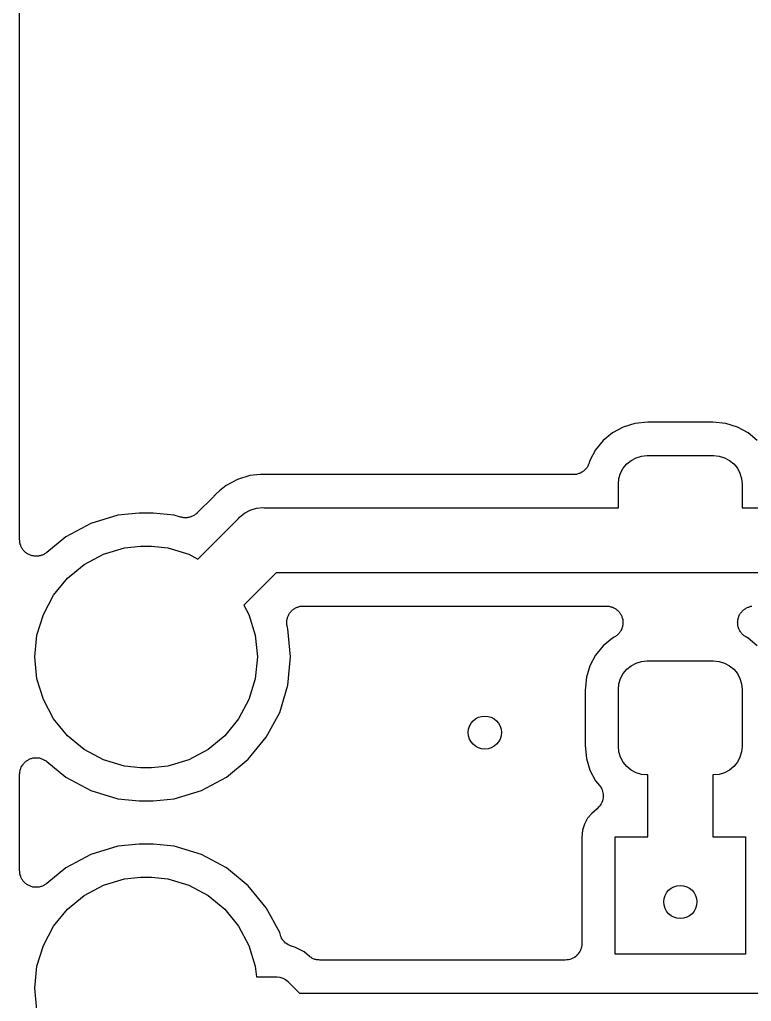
# Model space of a CAD drawing. Extents: x 150.4 to 195, y -135.4 to -96.2.
# Drawn here: x 150.63 to 156.25, y -128.76 to -121.23 of the extents above; entities that cross this region are included whole.
import ezdxf

# ---------------------------------------------------------------- set-up
doc = ezdxf.new("R2010")
doc.units = 0
doc.header["$MEASUREMENT"] = 0
doc.layers.add('BLACK', color=7, linetype='CONTINUOUS')

msp = doc.modelspace()

# ---------------------------------------------------------------- linework, layer by layer
at = {"layer": 'BLACK', "linetype": 'CONTINUOUS'}
for p, q in [((150.629, -125.22), (150.629, -110.008)), ((155.262, -124.356), (155.18, -124.4)), ((155.351, -124.329), (155.262, -124.356)), ((155.45, -124.319), (155.351, -124.329)), ((155.95, -124.319), (155.45, -124.319)), ((156.049, -124.329), (155.95, -124.319)), ((156.138, -124.356), (156.049, -124.329)), ((156.22, -124.4), (156.138, -124.356)), ((155.18, -124.4), (155.109, -124.459)), ((156.291, -124.459), (156.22, -124.4)), ((155.109, -124.459), (155.05, -124.53)), ((155.05, -124.53), (155.006, -124.612)), ((155.322, -124.612), (155.36, -124.592)), ((155.36, -124.592), (155.401, -124.579)), ((155.401, -124.579), (155.444, -124.575)), ((155.444, -124.575), (155.956, -124.575)), ((155.956, -124.575), (155.999, -124.579)), ((155.999, -124.579), (156.04, -124.592)), ((156.04, -124.592), (156.078, -124.612)), ((154.984, -124.665), (154.98, -124.67)), ((154.987, -124.66), (154.984, -124.665)), ((154.99, -124.655), (154.987, -124.66)), ((154.993, -124.649), (154.99, -124.655)), ((154.996, -124.643), (154.993, -124.649)), ((154.997, -124.638), (154.996, -124.643)), ((155, -124.633), (154.997, -124.638)), ((155.006, -124.612), (155, -124.631)), ((155, -124.631), (155, -124.633)), ((155.262, -124.672), (155.289, -124.639)), ((155.289, -124.639), (155.322, -124.612)), ((156.078, -124.612), (156.111, -124.639)), ((156.111, -124.639), (156.138, -124.672)), ((152.396, -124.728), (152.301, -124.757)), ((152.476, -124.72), (152.396, -124.728)), ((152.495, -124.719), (152.476, -124.72)), ((152.476, -124.72), (152.476, -124.72)), ((152.514, -124.72), (152.495, -124.719)), ((152.519, -124.72), (152.514, -124.72)), ((152.524, -124.721), (152.519, -124.72)), ((152.526, -124.721), (152.524, -124.721)), ((154.879, -124.721), (152.526, -124.721)), ((154.884, -124.72), (154.879, -124.721)), ((154.89, -124.721), (154.884, -124.72)), ((154.897, -124.719), (154.89, -124.721)), ((154.903, -124.719), (154.897, -124.719)), ((154.909, -124.717), (154.903, -124.719)), ((154.914, -124.716), (154.909, -124.717)), ((154.921, -124.713), (154.914, -124.716)), ((154.927, -124.711), (154.921, -124.713)), ((154.932, -124.709), (154.927, -124.711)), ((154.937, -124.707), (154.932, -124.709)), ((154.943, -124.703), (154.937, -124.707)), ((154.949, -124.7), (154.943, -124.703)), ((154.953, -124.696), (154.949, -124.7)), ((154.958, -124.693), (154.953, -124.696)), ((154.963, -124.688), (154.958, -124.693)), ((154.968, -124.684), (154.963, -124.688)), ((154.972, -124.68), (154.968, -124.684)), ((154.976, -124.676), (154.972, -124.68)), ((154.98, -124.67), (154.976, -124.676)), ((155.229, -124.751), (155.242, -124.71)), ((155.242, -124.71), (155.262, -124.672)), ((156.138, -124.672), (156.158, -124.71)), ((156.158, -124.71), (156.171, -124.751)), ((152.214, -124.804), (152.164, -124.845)), ((152.301, -124.757), (152.214, -124.804)), ((155.225, -124.794), (155.229, -124.751)), ((155.225, -124.975), (155.225, -124.794)), ((156.171, -124.751), (156.175, -124.794)), ((156.175, -124.794), (156.175, -124.975)), ((152.117, -124.891), (151.992, -125.015)), ((152.12, -124.886), (152.117, -124.891)), ((152.124, -124.883), (152.12, -124.886)), ((152.125, -124.881), (152.124, -124.883)), ((152.137, -124.867), (152.125, -124.881)), ((152.164, -124.845), (152.137, -124.867)), ((152.164, -124.845), (152.164, -124.845)), ((151.384, -125.032), (151.175, -125.095)), ((151.546, -125.016), (151.384, -125.032)), ((151.654, -125.016), (151.546, -125.016)), ((151.816, -125.032), (151.654, -125.016)), ((151.865, -125.047), (151.816, -125.032)), ((151.944, -125.045), (151.939, -125.047)), ((151.949, -125.043), (151.944, -125.045)), ((151.956, -125.04), (151.949, -125.043)), ((151.962, -125.038), (151.956, -125.04)), ((151.966, -125.034), (151.962, -125.038)), ((151.971, -125.032), (151.966, -125.034)), ((151.977, -125.028), (151.971, -125.032)), ((151.982, -125.024), (151.977, -125.028)), ((151.986, -125.02), (151.982, -125.024)), ((151.991, -125.016), (151.986, -125.02)), ((151.992, -125.015), (151.991, -125.016)), ((152.317, -125.047), (152.355, -125.016)), ((152.355, -125.016), (152.399, -124.993)), ((152.399, -124.993), (152.406, -124.991)), ((152.406, -124.991), (152.446, -124.979)), ((152.446, -124.979), (152.495, -124.974)), ((152.495, -124.974), (152.507, -124.975)), ((152.507, -124.975), (155.225, -124.975)), ((156.175, -124.975), (161.931, -124.975)), ((151.175, -125.095), (150.984, -125.198)), ((151.871, -125.048), (151.865, -125.047)), ((151.876, -125.05), (151.871, -125.048)), ((151.883, -125.05), (151.876, -125.05)), ((151.89, -125.052), (151.883, -125.05)), ((151.895, -125.052), (151.89, -125.052)), ((151.901, -125.052), (151.895, -125.052)), ((151.908, -125.052), (151.901, -125.052)), ((151.915, -125.052), (151.908, -125.052)), ((151.92, -125.051), (151.915, -125.052)), ((151.926, -125.05), (151.92, -125.051)), ((151.932, -125.048), (151.926, -125.05)), ((151.939, -125.047), (151.932, -125.048)), ((151.998, -125.369), (152.31, -125.057)), ((152.31, -125.057), (152.317, -125.047)), ((150.63, -125.226), (150.629, -125.22)), ((150.63, -125.232), (150.63, -125.226)), ((150.631, -125.238), (150.63, -125.232)), ((150.631, -125.245), (150.631, -125.238)), ((150.633, -125.251), (150.631, -125.245)), ((150.634, -125.256), (150.633, -125.251)), ((150.637, -125.262), (150.634, -125.256)), ((150.639, -125.269), (150.637, -125.262)), ((150.641, -125.274), (150.639, -125.269)), ((150.984, -125.198), (150.837, -125.318)), ((151.433, -125.282), (151.558, -125.27)), ((151.558, -125.27), (151.642, -125.27)), ((151.642, -125.27), (151.767, -125.282)), ((150.644, -125.279), (150.641, -125.274)), ((150.647, -125.285), (150.644, -125.279)), ((150.65, -125.29), (150.647, -125.285)), ((150.654, -125.295), (150.65, -125.29)), ((150.657, -125.3), (150.654, -125.295)), ((150.662, -125.305), (150.657, -125.3)), ((150.666, -125.31), (150.662, -125.305)), ((150.67, -125.313), (150.666, -125.31)), ((150.675, -125.318), (150.67, -125.313)), ((150.68, -125.321), (150.675, -125.318)), ((150.685, -125.325), (150.68, -125.321)), ((150.69, -125.328), (150.685, -125.325)), ((150.695, -125.332), (150.69, -125.328)), ((150.701, -125.334), (150.695, -125.332)), ((150.707, -125.337), (150.701, -125.334)), ((150.712, -125.339), (150.707, -125.337)), ((150.718, -125.341), (150.712, -125.339)), ((150.724, -125.343), (150.718, -125.341)), ((150.73, -125.345), (150.724, -125.343)), ((150.736, -125.345), (150.73, -125.345)), ((150.742, -125.346), (150.736, -125.345)), ((150.749, -125.346), (150.742, -125.346)), ((150.755, -125.347), (150.749, -125.346)), ((150.773, -125.346), (150.767, -125.347)), ((150.78, -125.345), (150.773, -125.346)), ((150.786, -125.343), (150.78, -125.345)), ((150.791, -125.342), (150.786, -125.343)), ((150.797, -125.34), (150.791, -125.342)), ((150.804, -125.338), (150.797, -125.34)), ((150.809, -125.335), (150.804, -125.338)), ((150.814, -125.333), (150.809, -125.335)), ((150.82, -125.329), (150.814, -125.333)), ((150.826, -125.326), (150.82, -125.329)), ((150.83, -125.323), (150.826, -125.326)), ((150.835, -125.319), (150.83, -125.323)), ((150.837, -125.318), (150.835, -125.319)), ((151.125, -125.41), (151.273, -125.331)), ((151.273, -125.331), (151.433, -125.282)), ((151.767, -125.282), (151.927, -125.331)), ((151.927, -125.331), (151.998, -125.369)), ((150.761, -125.347), (150.755, -125.347)), ((150.767, -125.347), (150.761, -125.347)), ((150.996, -125.516), (151.125, -125.41)), ((152.599, -125.475), (152.351, -125.722)), ((162.023, -125.475), (152.599, -125.475)), ((150.89, -125.645), (150.996, -125.516)), ((150.811, -125.793), (150.89, -125.645)), ((152.351, -125.722), (152.389, -125.793)), ((150.762, -125.953), (150.811, -125.793)), ((152.389, -125.793), (152.438, -125.953)), ((152.692, -125.801), (152.695, -125.795)), ((152.695, -125.795), (152.698, -125.79)), ((152.698, -125.79), (152.701, -125.785)), ((152.701, -125.785), (152.705, -125.78)), ((152.705, -125.78), (152.709, -125.775)), ((152.709, -125.775), (152.713, -125.77)), ((152.713, -125.77), (152.717, -125.766)), ((152.717, -125.766), (152.722, -125.762)), ((152.722, -125.762), (152.727, -125.757)), ((152.727, -125.757), (152.731, -125.754)), ((152.731, -125.754), (152.736, -125.75)), ((152.736, -125.75), (152.742, -125.747)), ((152.742, -125.747), (152.747, -125.744)), ((152.747, -125.744), (152.753, -125.741)), ((152.753, -125.741), (152.758, -125.739)), ((152.758, -125.739), (152.764, -125.737)), ((152.764, -125.737), (152.77, -125.734)), ((152.77, -125.734), (152.776, -125.733)), ((152.776, -125.733), (152.782, -125.731)), ((152.782, -125.731), (152.788, -125.731)), ((152.788, -125.731), (152.795, -125.73)), ((152.795, -125.73), (152.8, -125.73)), ((152.8, -125.73), (152.806, -125.729)), ((152.806, -125.729), (155.133, -125.729)), ((155.133, -125.729), (155.135, -125.729)), ((155.135, -125.729), (155.141, -125.73)), ((155.141, -125.73), (155.147, -125.73)), ((155.147, -125.73), (155.153, -125.731)), ((155.153, -125.731), (155.159, -125.732)), ((155.159, -125.732), (155.165, -125.734)), ((155.165, -125.734), (155.171, -125.735)), ((155.171, -125.735), (155.177, -125.737)), ((155.177, -125.737), (155.183, -125.739)), ((155.183, -125.739), (155.188, -125.742)), ((155.188, -125.742), (155.194, -125.745)), ((155.194, -125.745), (155.199, -125.748)), ((155.199, -125.748), (155.205, -125.751)), ((155.205, -125.751), (155.209, -125.755)), ((155.209, -125.755), (155.214, -125.759)), ((155.214, -125.759), (155.219, -125.763)), ((155.219, -125.763), (155.224, -125.767)), ((155.224, -125.767), (155.228, -125.772)), ((155.228, -125.772), (155.232, -125.776)), ((155.232, -125.776), (155.235, -125.782)), ((155.235, -125.782), (155.239, -125.786)), ((155.239, -125.786), (155.242, -125.792)), ((155.242, -125.792), (155.245, -125.797)), ((155.245, -125.797), (155.248, -125.803)), ((156.153, -125.801), (156.155, -125.795)), ((156.155, -125.795), (156.159, -125.79)), ((156.159, -125.79), (156.162, -125.785)), ((156.162, -125.785), (156.166, -125.78)), ((156.166, -125.78), (156.169, -125.775)), ((156.169, -125.775), (156.174, -125.771)), ((156.174, -125.771), (156.178, -125.766)), ((156.178, -125.766), (156.182, -125.762)), ((156.182, -125.762), (156.187, -125.757)), ((156.187, -125.757), (156.192, -125.754)), ((156.192, -125.754), (156.197, -125.75)), ((156.197, -125.75), (156.202, -125.747)), ((156.202, -125.747), (156.208, -125.744)), ((156.208, -125.744), (156.213, -125.741)), ((156.213, -125.741), (156.219, -125.739)), ((156.219, -125.739), (156.225, -125.737)), ((156.225, -125.737), (156.231, -125.734)), ((156.231, -125.734), (156.237, -125.733)), ((156.237, -125.733), (156.242, -125.731)), ((156.242, -125.731), (156.249, -125.731)), ((152.679, -125.855), (152.68, -125.849)), ((152.68, -125.861), (152.679, -125.855)), ((152.68, -125.842), (152.681, -125.836)), ((152.68, -125.849), (152.68, -125.842)), ((152.68, -125.867), (152.68, -125.861)), ((152.681, -125.873), (152.68, -125.867)), ((152.681, -125.836), (152.682, -125.83)), ((152.682, -125.88), (152.681, -125.873)), ((152.682, -125.83), (152.684, -125.824)), ((152.684, -125.824), (152.685, -125.818)), ((152.685, -125.818), (152.688, -125.812)), ((152.688, -125.812), (152.689, -125.807)), ((152.689, -125.807), (152.692, -125.801)), ((155.248, -125.803), (155.251, -125.808)), ((155.251, -125.808), (155.252, -125.814)), ((155.252, -125.814), (155.255, -125.82)), ((155.255, -125.82), (155.256, -125.826)), ((155.256, -125.826), (155.258, -125.832)), ((155.258, -125.832), (155.258, -125.838)), ((155.258, -125.838), (155.259, -125.844)), ((155.259, -125.869), (155.258, -125.875)), ((155.259, -125.844), (155.259, -125.851)), ((155.259, -125.851), (155.26, -125.857)), ((155.26, -125.857), (155.259, -125.863)), ((155.259, -125.863), (155.259, -125.869)), ((156.14, -125.855), (156.141, -125.849)), ((156.141, -125.861), (156.14, -125.855)), ((156.141, -125.842), (156.142, -125.837)), ((156.141, -125.849), (156.141, -125.842)), ((156.141, -125.867), (156.141, -125.861)), ((156.142, -125.873), (156.141, -125.867)), ((156.142, -125.837), (156.143, -125.83)), ((156.142, -125.88), (156.142, -125.873)), ((156.143, -125.83), (156.145, -125.824)), ((156.145, -125.824), (156.146, -125.818)), ((156.146, -125.818), (156.148, -125.813)), ((156.148, -125.813), (156.15, -125.807)), ((156.15, -125.807), (156.153, -125.801)), ((152.683, -125.885), (152.682, -125.88)), ((152.684, -125.891), (152.683, -125.885)), ((152.685, -125.893), (152.684, -125.891)), ((152.688, -125.904), (152.685, -125.893)), ((152.709, -126.12), (152.688, -125.904)), ((155.222, -125.946), (155.218, -125.95)), ((155.227, -125.941), (155.222, -125.946)), ((155.231, -125.937), (155.227, -125.941)), ((155.234, -125.932), (155.231, -125.937)), ((155.238, -125.927), (155.234, -125.932)), ((155.241, -125.921), (155.238, -125.927)), ((155.245, -125.916), (155.241, -125.921)), ((155.247, -125.911), (155.245, -125.916)), ((155.25, -125.905), (155.247, -125.911)), ((155.252, -125.899), (155.25, -125.905)), ((155.254, -125.893), (155.252, -125.899)), ((155.256, -125.887), (155.254, -125.893)), ((155.257, -125.882), (155.256, -125.887)), ((155.258, -125.875), (155.257, -125.882)), ((156.144, -125.886), (156.142, -125.88)), ((156.145, -125.892), (156.144, -125.886)), ((156.147, -125.897), (156.145, -125.892)), ((156.149, -125.904), (156.147, -125.897)), ((156.152, -125.909), (156.149, -125.904)), ((156.154, -125.915), (156.152, -125.909)), ((156.158, -125.92), (156.154, -125.915)), ((156.161, -125.926), (156.158, -125.92)), ((156.165, -125.93), (156.161, -125.926)), ((156.168, -125.935), (156.165, -125.93)), ((156.172, -125.94), (156.168, -125.935)), ((156.176, -125.945), (156.172, -125.94)), ((156.181, -125.949), (156.176, -125.945)), ((150.746, -126.12), (150.762, -125.953)), ((152.438, -125.953), (152.454, -126.12)), ((155.18, -125.975), (155.109, -126.034)), ((155.193, -125.968), (155.18, -125.975)), ((155.198, -125.965), (155.193, -125.968)), ((155.203, -125.962), (155.198, -125.965)), ((155.208, -125.958), (155.203, -125.962)), ((155.213, -125.954), (155.208, -125.958)), ((155.218, -125.95), (155.213, -125.954)), ((156.185, -125.953), (156.181, -125.949)), ((156.19, -125.957), (156.185, -125.953)), ((156.195, -125.961), (156.19, -125.957)), ((156.201, -125.964), (156.195, -125.961)), ((156.206, -125.967), (156.201, -125.964)), ((156.207, -125.968), (156.206, -125.967)), ((156.22, -125.975), (156.207, -125.968)), ((156.291, -126.034), (156.22, -125.975)), ((155.109, -126.034), (155.05, -126.105)), ((150.762, -126.287), (150.746, -126.12)), ((152.454, -126.12), (152.438, -126.287)), ((152.688, -126.336), (152.709, -126.12)), ((155.05, -126.105), (155.006, -126.187)), ((155.322, -126.187), (155.36, -126.167)), ((155.36, -126.167), (155.401, -126.154)), ((155.401, -126.154), (155.444, -126.15)), ((155.444, -126.15), (155.956, -126.15)), ((155.956, -126.15), (155.999, -126.154)), ((155.999, -126.154), (156.04, -126.167)), ((156.04, -126.167), (156.078, -126.187)), ((155.006, -126.187), (154.979, -126.276)), ((155.242, -126.285), (155.262, -126.247)), ((155.262, -126.247), (155.289, -126.214)), ((155.289, -126.214), (155.322, -126.187)), ((156.078, -126.187), (156.111, -126.214)), ((156.111, -126.214), (156.138, -126.247)), ((156.138, -126.247), (156.158, -126.285)), ((150.811, -126.447), (150.762, -126.287)), ((152.438, -126.287), (152.389, -126.447)), ((154.979, -126.276), (154.969, -126.375)), ((155.229, -126.326), (155.242, -126.285)), ((156.158, -126.285), (156.171, -126.326)), ((152.625, -126.545), (152.688, -126.336)), ((154.969, -126.375), (154.969, -126.8)), ((155.225, -126.369), (155.229, -126.326)), ((155.225, -126.806), (155.225, -126.369)), ((156.171, -126.326), (156.175, -126.369)), ((156.175, -126.369), (156.175, -126.806)), ((150.89, -126.595), (150.811, -126.447)), ((152.389, -126.447), (152.31, -126.595)), ((152.522, -126.736), (152.625, -126.545)), ((150.996, -126.724), (150.89, -126.595)), ((152.31, -126.595), (152.204, -126.724)), ((151.125, -126.83), (150.996, -126.724)), ((152.204, -126.724), (152.075, -126.83)), ((152.384, -126.904), (152.522, -126.736)), ((151.273, -126.909), (151.125, -126.83)), ((152.075, -126.83), (151.927, -126.909)), ((154.969, -126.8), (154.979, -126.899)), ((155.229, -126.849), (155.225, -126.806)), ((155.242, -126.89), (155.229, -126.849)), ((156.171, -126.849), (156.158, -126.89)), ((156.175, -126.806), (156.171, -126.849)), ((150.667, -126.929), (150.672, -126.925)), ((150.672, -126.925), (150.676, -126.921)), ((150.676, -126.921), (150.681, -126.918)), ((150.681, -126.918), (150.686, -126.914)), ((150.686, -126.914), (150.692, -126.911)), ((150.692, -126.911), (150.697, -126.908)), ((150.697, -126.908), (150.703, -126.905)), ((150.703, -126.905), (150.708, -126.902)), ((150.708, -126.902), (150.714, -126.9)), ((150.714, -126.9), (150.72, -126.898)), ((150.72, -126.898), (150.726, -126.897)), ((150.726, -126.897), (150.732, -126.895)), ((150.732, -126.895), (150.738, -126.895)), ((150.738, -126.895), (150.744, -126.893)), ((150.744, -126.893), (150.75, -126.893)), ((150.75, -126.893), (150.757, -126.893)), ((150.757, -126.893), (150.763, -126.893)), ((150.763, -126.893), (150.769, -126.893)), ((150.769, -126.893), (150.775, -126.895)), ((150.775, -126.895), (150.782, -126.895)), ((150.782, -126.895), (150.787, -126.897)), ((150.787, -126.897), (150.793, -126.898)), ((150.793, -126.898), (150.799, -126.901)), ((150.799, -126.901), (150.805, -126.903)), ((150.805, -126.903), (150.81, -126.906)), ((150.81, -126.906), (150.816, -126.908)), ((150.816, -126.908), (150.821, -126.911)), ((150.821, -126.911), (150.827, -126.915)), ((150.827, -126.915), (150.832, -126.918)), ((150.832, -126.918), (150.837, -126.922)), ((150.837, -126.922), (150.984, -127.042)), ((151.433, -126.958), (151.273, -126.909)), ((151.927, -126.909), (151.767, -126.958)), ((152.216, -127.042), (152.384, -126.904)), ((154.979, -126.899), (155.006, -126.988)), ((155.262, -126.928), (155.242, -126.89)), ((155.289, -126.961), (155.262, -126.928)), ((156.138, -126.928), (156.111, -126.961)), ((156.158, -126.89), (156.138, -126.928)), ((150.63, -127.006), (150.631, -127)), ((150.631, -127), (150.632, -126.993)), ((150.632, -126.993), (150.634, -126.988)), ((150.634, -126.988), (150.635, -126.982)), ((150.635, -126.982), (150.637, -126.976)), ((150.637, -126.976), (150.639, -126.97)), ((150.639, -126.97), (150.642, -126.965)), ((150.642, -126.965), (150.644, -126.959)), ((150.644, -126.959), (150.648, -126.954)), ((150.648, -126.954), (150.651, -126.948)), ((150.651, -126.948), (150.655, -126.944)), ((150.655, -126.944), (150.658, -126.939)), ((150.658, -126.939), (150.663, -126.934)), ((150.663, -126.934), (150.667, -126.929)), ((151.558, -126.97), (151.433, -126.958)), ((151.642, -126.97), (151.558, -126.97)), ((151.767, -126.958), (151.642, -126.97)), ((155.006, -126.988), (155.05, -127.07)), ((155.322, -126.988), (155.289, -126.961)), ((155.36, -127.008), (155.322, -126.988)), ((156.078, -126.988), (156.04, -127.008)), ((156.111, -126.961), (156.078, -126.988)), ((150.629, -127.018), (150.63, -127.012)), ((150.629, -127.02), (150.629, -127.018)), ((150.629, -127.76), (150.629, -127.02)), ((150.63, -127.012), (150.63, -127.006)), ((150.984, -127.042), (151.175, -127.145)), ((152.025, -127.145), (152.216, -127.042)), ((155.05, -127.07), (155.08, -127.106)), ((155.401, -127.021), (155.36, -127.008)), ((155.444, -127.025), (155.401, -127.021)), ((155.45, -127.025), (155.444, -127.025)), ((155.45, -127.5), (155.45, -127.025)), ((155.956, -127.025), (155.95, -127.025)), ((155.95, -127.025), (155.95, -127.5)), ((155.999, -127.021), (155.956, -127.025)), ((156.04, -127.008), (155.999, -127.021)), ((151.175, -127.145), (151.384, -127.208)), ((151.816, -127.208), (152.025, -127.145)), ((155.08, -127.106), (155.08, -127.107)), ((155.08, -127.107), (155.08, -127.107)), ((155.08, -127.107), (155.08, -127.107)), ((155.08, -127.107), (155.081, -127.107)), ((155.081, -127.107), (155.087, -127.117)), ((155.087, -127.117), (155.094, -127.127)), ((155.094, -127.127), (155.094, -127.128)), ((155.094, -127.128), (155.094, -127.128)), ((155.094, -127.128), (155.099, -127.139)), ((155.099, -127.139), (155.103, -127.15)), ((155.103, -127.15), (155.103, -127.151)), ((155.103, -127.151), (155.103, -127.151)), ((155.103, -127.151), (155.106, -127.163)), ((151.384, -127.208), (151.546, -127.224)), ((151.546, -127.224), (151.654, -127.224)), ((151.654, -127.224), (151.816, -127.208)), ((155.103, -127.225), (155.098, -127.236)), ((155.105, -127.212), (155.103, -127.224)), ((155.103, -127.224), (155.103, -127.224)), ((155.103, -127.224), (155.103, -127.225)), ((155.108, -127.2), (155.105, -127.212)), ((155.106, -127.163), (155.108, -127.175)), ((155.108, -127.175), (155.108, -127.175)), ((155.108, -127.175), (155.108, -127.176)), ((155.108, -127.176), (155.108, -127.188)), ((155.108, -127.188), (155.108, -127.199)), ((155.108, -127.199), (155.108, -127.2)), ((155.108, -127.2), (155.108, -127.2)), ((155.062, -127.285), (155.02, -127.32)), ((155.07, -127.276), (155.062, -127.285)), ((155.079, -127.268), (155.07, -127.276)), ((155.086, -127.257), (155.079, -127.267)), ((155.079, -127.267), (155.079, -127.268)), ((155.079, -127.268), (155.079, -127.268)), ((155.093, -127.247), (155.086, -127.257)), ((155.098, -127.236), (155.093, -127.247)), ((155.093, -127.247), (155.093, -127.247)), ((155.093, -127.247), (155.093, -127.247)), ((154.988, -127.358), (154.964, -127.402)), ((155.02, -127.32), (154.988, -127.358)), ((154.95, -127.45), (154.944, -127.506)), ((154.964, -127.402), (154.95, -127.45)), ((154.944, -127.506), (154.944, -128.319)), ((155.2, -128.4), (155.2, -127.5)), ((155.2, -127.5), (155.45, -127.5)), ((155.95, -127.5), (156.2, -127.5)), ((156.2, -127.5), (156.2, -128.4)), ((151.384, -127.572), (151.175, -127.635)), ((151.546, -127.556), (151.384, -127.572)), ((151.654, -127.556), (151.546, -127.556)), ((151.816, -127.572), (151.654, -127.556)), ((152.025, -127.635), (151.816, -127.572)), ((151.175, -127.635), (150.984, -127.738)), ((152.216, -127.738), (152.025, -127.635)), ((150.984, -127.738), (150.837, -127.858)), ((152.384, -127.876), (152.216, -127.738)), ((150.63, -127.766), (150.629, -127.76)), ((150.63, -127.772), (150.63, -127.766)), ((150.631, -127.778), (150.63, -127.772)), ((150.631, -127.785), (150.631, -127.778)), ((150.633, -127.791), (150.631, -127.785)), ((150.634, -127.796), (150.633, -127.791)), ((150.637, -127.802), (150.634, -127.796)), ((150.639, -127.809), (150.637, -127.802)), ((150.641, -127.814), (150.639, -127.809)), ((150.644, -127.819), (150.641, -127.814)), ((150.647, -127.825), (150.644, -127.819)), ((150.65, -127.83), (150.647, -127.825)), ((150.654, -127.835), (150.65, -127.83)), ((151.273, -127.871), (151.433, -127.822)), ((151.433, -127.822), (151.558, -127.81)), ((151.558, -127.81), (151.642, -127.81)), ((151.642, -127.81), (151.767, -127.822)), ((151.767, -127.822), (151.927, -127.871)), ((150.657, -127.84), (150.654, -127.835)), ((150.662, -127.845), (150.657, -127.84)), ((150.666, -127.85), (150.662, -127.845)), ((150.67, -127.853), (150.666, -127.85)), ((150.675, -127.858), (150.67, -127.853)), ((150.68, -127.861), (150.675, -127.858)), ((150.685, -127.865), (150.68, -127.861)), ((150.69, -127.868), (150.685, -127.865)), ((150.695, -127.872), (150.69, -127.868)), ((150.701, -127.874), (150.695, -127.872)), ((150.707, -127.877), (150.701, -127.874)), ((150.712, -127.879), (150.707, -127.877)), ((150.718, -127.881), (150.712, -127.879)), ((150.724, -127.883), (150.718, -127.881)), ((150.73, -127.885), (150.724, -127.883)), ((150.736, -127.885), (150.73, -127.885)), ((150.742, -127.886), (150.736, -127.885)), ((150.749, -127.886), (150.742, -127.886)), ((150.755, -127.887), (150.749, -127.886)), ((150.761, -127.887), (150.755, -127.887)), ((150.767, -127.887), (150.761, -127.887)), ((150.773, -127.886), (150.767, -127.887)), ((150.78, -127.885), (150.773, -127.886)), ((150.786, -127.883), (150.78, -127.885)), ((150.791, -127.882), (150.786, -127.883)), ((150.797, -127.88), (150.791, -127.882)), ((150.804, -127.878), (150.797, -127.88)), ((150.809, -127.875), (150.804, -127.878)), ((150.814, -127.873), (150.809, -127.875)), ((150.82, -127.869), (150.814, -127.873)), ((150.826, -127.866), (150.82, -127.869)), ((150.83, -127.863), (150.826, -127.866)), ((150.835, -127.859), (150.83, -127.863)), ((150.837, -127.858), (150.835, -127.859)), ((151.125, -127.95), (151.273, -127.871)), ((151.927, -127.871), (152.075, -127.95)), ((152.522, -128.044), (152.384, -127.876)), ((150.996, -128.056), (151.125, -127.95)), ((152.075, -127.95), (152.204, -128.056)), ((150.89, -128.185), (150.996, -128.056)), ((152.204, -128.056), (152.31, -128.185)), ((152.625, -128.235), (152.522, -128.044)), ((150.811, -128.333), (150.89, -128.185)), ((152.31, -128.185), (152.389, -128.333)), ((152.631, -128.254), (152.625, -128.235)), ((152.635, -128.265), (152.631, -128.254)), ((152.639, -128.276), (152.635, -128.265)), ((152.64, -128.277), (152.639, -128.276)), ((152.647, -128.287), (152.64, -128.277)), ((152.64, -128.277), (152.64, -128.277)), ((150.762, -128.493), (150.811, -128.333)), ((152.389, -128.333), (152.438, -128.493)), ((152.653, -128.297), (152.647, -128.287)), ((152.654, -128.298), (152.653, -128.297)), ((152.653, -128.297), (152.653, -128.297)), ((152.662, -128.306), (152.654, -128.298)), ((152.67, -128.315), (152.662, -128.306)), ((152.671, -128.315), (152.67, -128.315)), ((152.681, -128.322), (152.671, -128.315)), ((152.671, -128.315), (152.671, -128.315)), ((152.691, -128.329), (152.681, -128.322)), ((152.692, -128.329), (152.691, -128.329)), ((152.691, -128.329), (152.691, -128.329)), ((152.703, -128.334), (152.692, -128.329)), ((152.714, -128.338), (152.703, -128.334)), ((152.715, -128.339), (152.714, -128.338)), ((152.746, -128.348), (152.715, -128.339)), ((152.715, -128.339), (152.715, -128.339)), ((152.715, -128.339), (152.715, -128.339)), ((152.715, -128.339), (152.715, -128.339)), ((152.812, -128.383), (152.746, -128.348)), ((154.938, -128.357), (154.934, -128.368)), ((154.941, -128.345), (154.938, -128.357)), ((154.942, -128.345), (154.941, -128.345)), ((154.941, -128.345), (154.941, -128.345)), ((154.943, -128.333), (154.942, -128.345)), ((154.944, -128.321), (154.943, -128.333)), ((154.944, -128.319), (154.944, -128.32)), ((154.944, -128.32), (154.944, -128.32)), ((154.944, -128.32), (154.944, -128.32)), ((154.944, -128.32), (154.944, -128.321)), ((152.853, -128.417), (152.812, -128.383)), ((152.857, -128.42), (152.853, -128.417)), ((152.862, -128.424), (152.857, -128.42)), ((152.868, -128.427), (152.862, -128.424)), ((152.873, -128.431), (152.868, -128.427)), ((152.878, -128.433), (152.873, -128.431)), ((152.883, -128.436), (152.878, -128.433)), ((154.876, -128.431), (154.866, -128.436)), ((154.887, -128.425), (154.876, -128.431)), ((154.897, -128.417), (154.887, -128.425)), ((154.887, -128.425), (154.887, -128.425)), ((154.887, -128.425), (154.887, -128.425)), ((154.906, -128.41), (154.897, -128.417)), ((154.907, -128.409), (154.906, -128.409)), ((154.906, -128.409), (154.906, -128.41)), ((154.914, -128.4), (154.907, -128.409)), ((154.922, -128.391), (154.914, -128.4)), ((154.928, -128.379), (154.922, -128.39)), ((154.922, -128.39), (154.922, -128.39)), ((154.922, -128.39), (154.922, -128.391)), ((154.934, -128.369), (154.928, -128.379)), ((154.934, -128.368), (154.934, -128.369)), ((154.934, -128.369), (154.934, -128.369)), ((156.2, -128.4), (155.2, -128.4)), ((150.746, -128.66), (150.762, -128.493)), ((152.438, -128.493), (152.446, -128.575)), ((152.89, -128.438), (152.883, -128.436)), ((152.896, -128.44), (152.89, -128.438)), ((152.902, -128.442), (152.896, -128.44)), ((152.907, -128.443), (152.902, -128.442)), ((152.914, -128.444), (152.907, -128.443)), ((152.921, -128.445), (152.914, -128.444)), ((152.926, -128.445), (152.921, -128.445)), ((152.932, -128.446), (152.926, -128.445)), ((152.933, -128.446), (152.932, -128.446)), ((154.817, -128.446), (152.933, -128.446)), ((154.829, -128.445), (154.817, -128.446)), ((154.841, -128.444), (154.829, -128.445)), ((154.842, -128.444), (154.841, -128.444)), ((154.841, -128.444), (154.841, -128.444)), ((154.853, -128.44), (154.842, -128.444)), ((154.865, -128.437), (154.853, -128.44)), ((154.866, -128.436), (154.865, -128.437)), ((154.865, -128.437), (154.865, -128.437)), ((152.446, -128.575), (152.594, -128.575)), ((152.594, -128.575), (152.6, -128.574)), ((152.6, -128.574), (152.606, -128.575)), ((152.606, -128.575), (152.606, -128.575)), ((152.606, -128.575), (152.625, -128.577)), ((152.625, -128.577), (152.648, -128.584)), ((152.648, -128.584), (152.67, -128.596)), ((150.762, -128.827), (150.746, -128.66)), ((152.67, -128.596), (152.689, -128.611)), ((152.689, -128.611), (152.693, -128.616)), ((152.693, -128.616), (152.777, -128.7)), ((152.777, -128.7), (160.202, -128.7))]:
    msp.add_line(p, q, dxfattribs=at)
at = {"layer": 'BLACK'}
for centre in [(154.2, -126.7), (155.7, -128)]:
    msp.add_circle(centre, 0.127, dxfattribs=at)

doc.saveas('drawing.dxf')
